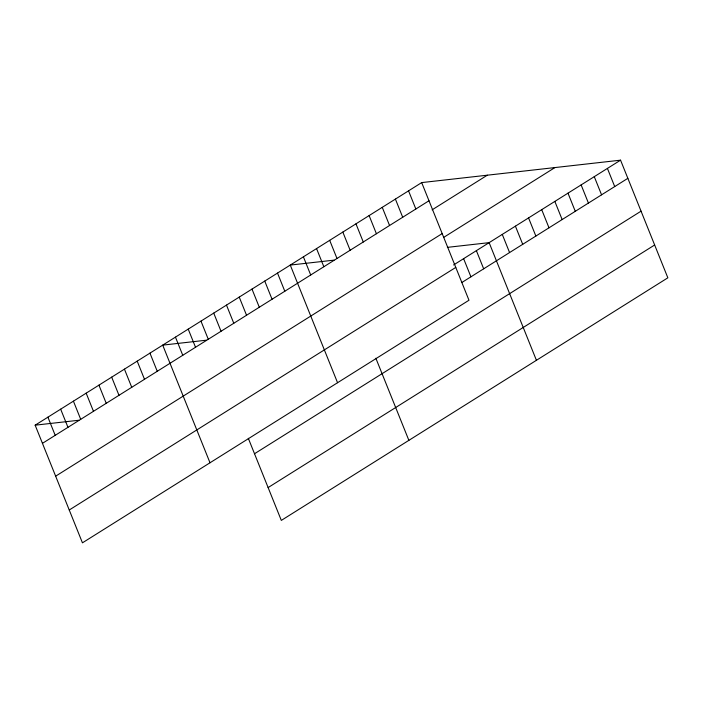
<?xml version="1.0" encoding="UTF-8"?>
<svg xmlns="http://www.w3.org/2000/svg" width="703" height="703" viewBox="0 0 703 703"><rect width="100%" height="100%" fill="white"/><g stroke="black" fill="none" stroke-linecap="round" stroke-linejoin="round"><path stroke-width="1.05" d="M421.686 182.595L468.98 300.243L82.444 542.83L35.15 425.183L421.686 182.595L620.556 160.17L667.85 277.817L281.314 520.405L248.308 438.294M42.452 443.338L428.988 200.759M432.117 209.837L487.311 175.196M55.651 476.168L442.187 233.589M443.655 237.403L554.931 167.569M453.602 264.952L620.556 160.17M69.246 510L455.781 267.412M461.809 282.536L627.858 178.325M254.512 453.743L641.057 211.164M268.115 487.574L654.651 244.987M334.013 260.145L290.269 265.075L337.563 382.722M447.372 247.359L489.13 242.649L536.424 360.296M206.462 340.19L162.709 345.129L210.004 462.776M35.15 425.183L78.903 420.245M607.41 168.412L614.712 186.576M594.272 176.664L601.575 194.828M581.126 184.915L588.429 203.07M567.989 193.158L575.282 211.322M554.843 201.41L562.145 219.564M541.705 209.652L548.999 227.816M528.559 217.904L535.862 236.067M515.413 226.155L522.716 244.31M502.276 234.398L509.578 252.562M476.379 250.655L483.673 268.81M463.62 258.66L470.922 276.815M408.548 190.847L415.842 209.002M395.402 199.09L402.705 217.253M382.256 207.341L389.559 225.496M369.119 215.584L376.421 233.748M355.973 223.835L363.275 241.999M342.836 232.087L350.138 250.242M329.689 240.329L336.992 258.493M375.859 358.24L408.874 440.35M316.552 248.581L323.846 266.736M303.406 256.823L310.708 274.987M277.509 273.08L284.812 291.244M264.75 281.086L272.052 299.241M251.999 289.091L259.302 307.246M239.24 297.097L246.542 315.252M226.489 305.102L233.783 323.257M213.73 313.107L221.032 331.262M200.97 321.113L208.273 339.268M188.219 329.118L195.522 347.273M175.46 337.124L182.762 355.279M149.95 353.134L157.252 371.289M137.199 361.14L144.493 379.295M124.44 369.145L131.742 387.3M111.68 377.151L118.983 395.306M98.93 385.156L106.232 403.311M86.17 393.162L93.473 411.317M73.42 401.167L80.713 419.322M60.66 409.172L67.963 427.327M47.909 417.178L55.203 435.333"/></g></svg>
